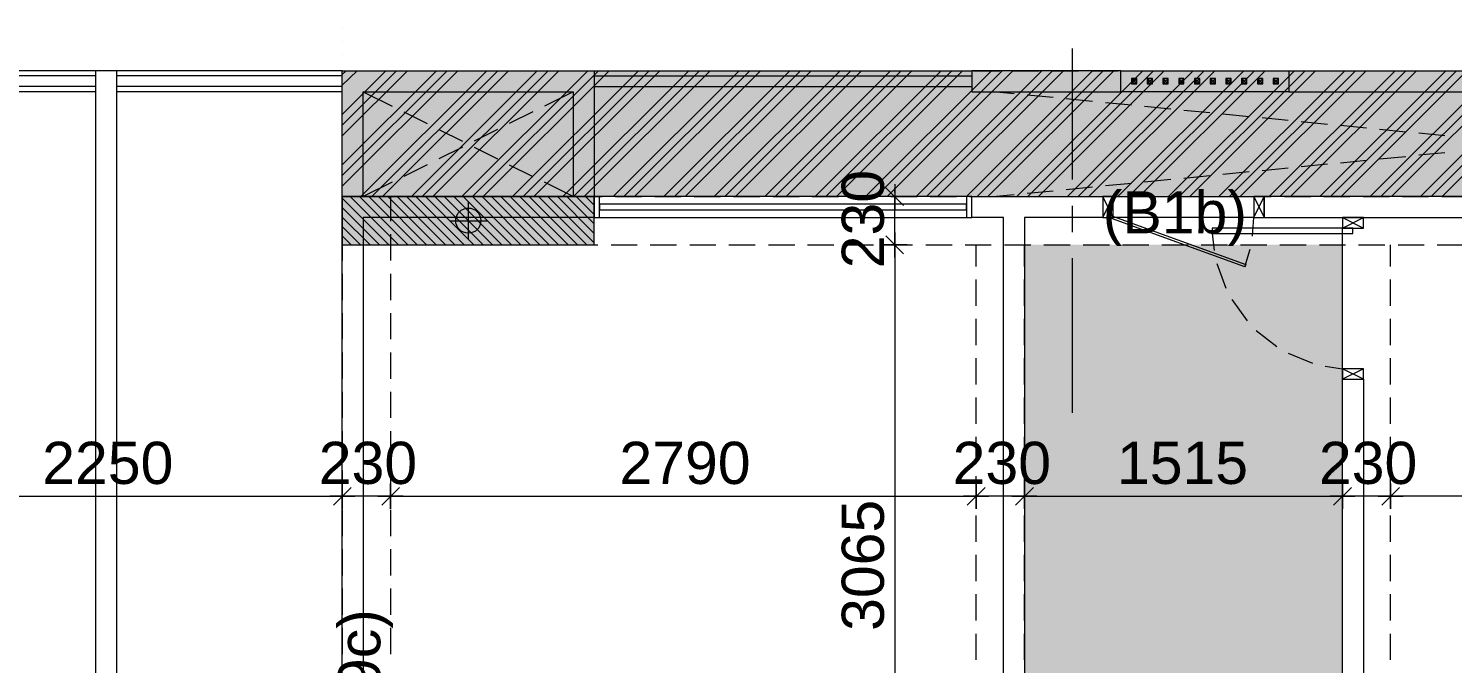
# Model space of a CAD drawing. Header units: millimetres. Extents: x -1303 to 98744, y -1303 to 90097.
# Drawn here: x 64214 to 70999, y 78447 to 81474 of the extents above; entities that cross this region are included whole.
import ezdxf

# ---------------------------------------------------------------- set-up
doc = ezdxf.new("R2010")
doc.units = ezdxf.units.MM
doc.layers.add('PDF_Geometry', color=7, linetype='Continuous')
doc.layers.add('PDF_Text', color=7, linetype='Continuous')
doc.layers.add('PDF_Solid Fills', color=192, linetype='Continuous', true_color=0xc2c0c0c0)
doc.styles.add('PDF ArialMT', font='arial.ttf')

msp = doc.modelspace()

# ---------------------------------------------------------------- linework, layer by layer
at = {"layer": 'PDF_Geometry', "lineweight": 0}
for points in [[(65708.75783, 81473.56296), (65708.75783, 81473.56296)], [(65708.75783, 81473.56296), (65708.75783, 81473.56296)], [(65708.75783, 81410.93373), (65708.75783, 81410.93373)], [(65708.75783, 81410.93373), (65708.75783, 81410.93373)], [(65708.75783, 81348.31276), (65708.75783, 81348.31276)], [(65708.75783, 81348.31276), (65708.75783, 81348.31276)], [(65708.75783, 81190.8967), (65708.75783, 81272.1461), (65841.62387, 81272.1461)], [(65708.75783, 81063.95226), (65916.94341, 81272.1461)], [(65708.75783, 80823.60908), (66157.29485, 81272.1461)], [(65708.75783, 81253.52593), (65727.37387, 81272.1461)], [(65708.75783, 81013.17448), (65967.72119, 81272.1461)], [(65708.75783, 80772.8313), (66208.07263, 81272.1461)], [(65708.75783, 81202.74816), (65778.99877, 81272.1461)], [(65708.75783, 80962.39671), (66019.34608, 81272.1461)], [(65708.75783, 80722.05353), (66259.6934, 81272.1461)], [(65708.75783, 81272.1461), (65708.75783, 81272.1461)], [(65708.75783, 81272.1461), (65708.75783, 81272.1461)], [(65797.61894, 80672.11875), (66397.64217, 81272.1461)], [(65849.23971, 80672.11875), (66449.26706, 81272.1461)], [(65900.01749, 80672.11875), (66500.04484, 81272.1461)], [(65904.24897, 81272.1461), (66028.65617, 81272.1461)], [(66037.96626, 80672.11875), (66637.98948, 81272.1461)], [(66089.59115, 80672.11875), (66689.61438, 81272.1461)], [(66091.28126, 81272.1461), (66216.53559, 81272.1461)], [(66140.36893, 80672.11875), (66740.39216, 81272.1461)], [(66278.31357, 80672.11875), (66878.33679, 81272.1461)], [(66279.16069, 81272.1461), (66403.56376, 81272.1461)], [(66929.96169, 81272.1461), (66329.93847, 80672.11875), (66559.28558, 80441.92451)], [(66380.71624, 80672.11875), (66980.73947, 81272.1461)], [(66466.19299, 81272.1461), (66591.44318, 81272.1461)], [(66519.508, 80672.11875), (67119.53122, 81272.1461)], [(66570.28578, 80672.11875), (67170.309, 81272.1461)], [(66621.06355, 80672.11875), (67221.08677, 81272.1461)], [(66654.06828, 81272.1461), (66778.47549, 81272.1461)], [(66759.85531, 80672.11875), (67359.87854, 81272.1461)], [(66810.63309, 80672.11875), (67410.65632, 81272.1461)], [(66841.10058, 81272.1461), (66966.35078, 81272.1461)], [(66861.41086, 80672.11875), (67461.43409, 81272.1461)], [(67000.20263, 80672.11875), (67600.22998, 81272.1461)], [(67028.98, 81272.1461), (67154.2302, 81272.1461)], [(67050.98041, 80672.11875), (67651.00776, 81272.1461)], [(67101.75818, 80672.11875), (67701.78553, 81272.1461)], [(67216.00818, 81272.1461), (67341.2625, 81272.1461)], [(67240.55407, 80672.11875), (67840.5773, 81272.1461)], [(67291.33184, 80672.11875), (67891.35507, 81272.1461)], [(67342.10962, 80672.11875), (67942.13285, 81272.1461)], [(67403.8876, 81272.1461), (67529.13779, 81272.1461)], [(67480.90139, 80672.11875), (68080.92461, 81272.1461)], [(67531.67916, 80672.11875), (68131.70238, 81272.1461)], [(67582.45694, 80672.11875), (68182.48016, 81272.1461)], [(67591.76702, 81272.1461), (67716.17009, 81272.1461)], [(67721.2487, 80672.11875), (68321.27605, 81272.1461)], [(67772.02647, 80672.11875), (68372.05383, 81272.1461)], [(67778.79519, 81272.1461), (67904.04952, 81272.1461)], [(67823.65137, 80672.11875), (68422.83161, 81272.1461)], [(67961.596, 80672.11875), (68561.61923, 81272.1461)], [(67966.67461, 81272.1461), (68091.08181, 81272.1461)], [(68012.37378, 80672.11875), (68612.39701, 81272.1461)], [(68063.99868, 80672.11875), (68664.02604, 81272.1461)], [(68153.70278, 81272.1461), (68278.96124, 81272.1461)], [(68201.94332, 80672.11875), (68801.97067, 81272.1461)], [(68252.7211, 80672.11875), (68852.74845, 81272.1461)], [(68304.35013, 80672.11875), (68904.36922, 81272.1461)], [(68341.58221, 81272.1461), (68465.98941, 81272.1461)], [(68442.29476, 80672.11875), (69042.31385, 81272.1461)], [(68493.07254, 80672.11875), (69093.09163, 81272.1461)], [(68528.61864, 81272.1461), (68653.86883, 81272.1461)], [(68544.69331, 80672.11875), (69144.72066, 81272.1461)], [(68682.63794, 80672.11875), (69282.6653, 81272.1461)], [(68716.48979, 81272.1461), (68841.74826, 81272.1461)], [(68734.26697, 80672.11875), (69334.28606, 81272.1461)], [(68785.04475, 80672.11875), (69385.06384, 81272.1461)], [(68903.52622, 81272.1461), (69028.77642, 81272.1461)], [(68922.98939, 80672.11875), (69523.01675, 81272.1461)], [(68974.61015, 80672.11875), (69574.63751, 81272.1461)], [(69025.38793, 80672.11875), (69625.41529, 81272.1461)], [(69091.40565, 81272.1461), (69216.65584, 81272.1461)], [(69163.34084, 80672.11875), (69763.35993, 81272.1461)], [(69214.9616, 80672.11875), (69814.98896, 81272.1461)], [(69265.73937, 80672.11875), (69865.76673, 81272.1461)], [(69278.43382, 81272.1461), (69403.68401, 81272.1461)], [(69404.53527, 80672.11875), (70004.55436, 81272.1461)], [(69455.31305, 80672.11875), (70055.33214, 81272.1461)], [(69466.31324, 81272.1461), (69591.56343, 81272.1461)], [(69506.09082, 80672.11875), (70106.10991, 81272.1461)], [(69644.87845, 80672.11875), (70244.9058, 81272.1461)], [(69654.19267, 81272.1461), (69778.5916, 81272.1461)], [(69695.65622, 80672.11875), (70295.68358, 81272.1461)], [(69746.434, 80672.11875), (70346.46135, 81272.1461)], [(69841.22083, 81272.1461), (69966.47103, 81272.1461)], [(69885.22989, 80672.11875), (70485.24898, 81272.1461)], [(69936.00766, 80672.11875), (70536.02675, 81272.1461)], [(69986.78544, 80672.11875), (70586.80453, 81272.1461)], [(70029.10025, 81272.1461), (70153.50746, 81272.1461)], [(70125.57307, 80672.11875), (70725.60043, 81272.1461)], [(70176.35084, 80672.11875), (70776.3782, 81272.1461)], [(70216.12843, 81272.1461), (70341.37861, 81272.1461)], [(70227.12862, 80672.11875), (70827.15598, 81272.1461)], [(70365.92452, 80672.11875), (70965.95187, 81272.1461), (71091.20206, 81272.1461)], [(70404.00785, 81272.1461), (70529.25804, 81272.1461)], [(70416.70229, 80672.11875), (71016.72965, 81272.1461)], [(70467.48007, 80672.11875), (71067.50743, 81272.1461)], [(70591.03601, 81272.1461), (70716.29448, 81272.1461)], [(70606.27596, 80672.11875), (71206.29505, 81272.1461)], [(70657.05374, 80672.11875), (71257.07283, 81272.1461)], [(70707.83151, 80672.11875), (71307.8506, 81272.1461)], [(70778.91544, 81272.1461), (70904.16563, 81272.1461)], [(70846.61914, 80672.11875), (71446.64649, 81272.1461)], [(70897.39692, 80672.11875), (71497.42427, 81272.1461)], [(70949.02595, 80672.11875), (71549.04504, 81272.1461)], [(65708.75783, 81003.86853), (65708.75783, 81128.27573)], [(65708.75783, 80815.98911), (65708.75783, 80941.2393)], [(65708.75783, 80672.11875), (65708.75783, 80753.36815)], [(65745.99405, 80672.11875), (65976.18415, 80441.92451)], [(65790.84609, 80672.11875), (66021.04033, 80441.92451)], [(65835.70227, 80672.11875), (66065.89238, 80441.92451)], [(65880.55432, 80672.11875), (66110.74856, 80441.92451)], [(65925.40638, 80672.11875), (66155.60061, 80441.92451)], [(65970.26256, 80672.11875), (66200.45266, 80441.92451)], [(66015.1146, 80672.11875), (66245.30884, 80441.92451)], [(66059.97078, 80672.11875), (66290.16089, 80441.92451)], [(66104.82283, 80672.11875), (66335.01707, 80441.92451)], [(66149.67489, 80672.11875), (66379.86912, 80441.92451)], [(66194.53107, 80672.11875), (66424.72117, 80441.92451)], [(66240.23024, 80672.11875), (66469.57735, 80441.92451)], [(66285.08229, 80672.11875), (66514.4294, 80441.92451)], [(66374.79051, 80672.11875), (66604.13763, 80441.92451)], [(66419.64669, 80672.11875), (66649.8368, 80441.92451)], [(66464.49875, 80672.11875), (66694.69298, 80441.92451)], [(66509.3508, 80672.11875), (66739.54503, 80441.92451)], [(66554.20698, 80672.11875), (66784.39708, 80441.92451)], [(66599.05902, 80672.11875), (66829.25326, 80441.92451)], [(66643.9152, 80672.11875), (66874.10531, 80441.92451)], [(66688.76725, 80672.11875), (66908.80428, 80452.08172)], [(66733.61931, 80672.11875), (66908.80428, 80496.93376)], [(66778.47549, 80672.11875), (66908.80428, 80541.79408)], [(66823.32753, 80672.11875), (66908.80428, 80586.64613)], [(66868.18371, 80672.11875), (66908.80428, 80631.49818)], [(68340.73921, 80672.11875), (68340.73921, 80672.11875)], [(68410.13716, 80672.11875), (68410.13716, 80672.11875)], [(68471.91513, 80672.11875), (68471.91513, 80672.11875)], [(68534.53609, 80672.11875), (68534.53609, 80672.11875)], [(68597.16533, 80672.11875), (68597.16533, 80672.11875)], [(68659.79456, 80672.11875), (68659.79456, 80672.11875)], [(68729.18423, 80672.11875), (68729.18423, 80672.11875)], [(65708.75783, 80664.50704), (65931.3321, 80441.92451)], [(65708.75783, 80619.64672), (65886.48005, 80441.92451)], [(65708.75783, 80574.79468), (65841.62387, 80441.92451)], [(65708.75783, 80529.94263), (65795.9247, 80441.92451)], [(65708.75783, 80485.09057), (65751.07265, 80441.92451)], [(68340.73921, 80441.92451), (68340.73921, 80441.92451)], [(68340.73921, 80441.92451), (68340.73921, 80441.92451)], [(68410.13716, 80441.92451), (68410.13716, 80441.92451)], [(68410.13716, 80441.92451), (68410.13716, 80441.92451)], [(68471.91513, 80441.92451), (68471.91513, 80441.92451)], [(68471.91513, 80441.92451), (68471.91513, 80441.92451)], [(68534.53609, 80441.92451), (68534.53609, 80441.92451)], [(68534.53609, 80441.92451), (68534.53609, 80441.92451)], [(68597.16533, 80441.92451), (68597.16533, 80441.92451)], [(68597.16533, 80441.92451), (68597.16533, 80441.92451)], [(68659.79456, 80441.92451), (68659.79456, 80441.92451)], [(68659.79456, 80441.92451), (68659.79456, 80441.92451)], [(68729.18423, 80441.92451), (68729.18423, 80441.92451)], [(68729.18423, 80441.92451), (68729.18423, 80441.92451)], [(65708.75783, 79472.0723), (65708.75783, 79472.0723)], [(65708.75783, 79472.0723), (65708.75783, 79472.0723)], [(65938.94794, 79472.0723), (65938.94794, 79472.0723)], [(65938.94794, 79472.0723), (65938.94794, 79472.0723)], [(68729.18423, 79472.0723), (68729.18423, 79472.0723)], [(68729.18423, 79472.0723), (68729.18423, 79472.0723)], [(68958.53548, 79472.0723), (68958.53548, 79472.0723)], [(68958.53548, 79472.0723), (68958.53548, 79472.0723)], [(70474.24879, 79472.0723), (70474.24879, 79472.0723)], [(70474.24879, 79472.0723), (70474.24879, 79472.0723)], [(70703.60003, 79472.0723), (70703.60003, 79472.0723)], [(70703.60003, 79472.0723), (70703.60003, 79472.0723)], [(65708.75783, 79389.97991), (65708.75783, 79389.97991)], [(65708.75783, 79389.97991), (65708.75783, 79389.97991)], [(65938.94794, 79389.97991), (65938.94794, 79389.97991)], [(65938.94794, 79389.97991), (65938.94794, 79389.97991)], [(68729.18423, 79389.97991), (68729.18423, 79389.97991)], [(68729.18423, 79389.97991), (68729.18423, 79389.97991)], [(68958.53548, 79389.97991), (68958.53548, 79389.97991)], [(68958.53548, 79389.97991), (68958.53548, 79389.97991)], [(70474.24879, 79389.97991), (70474.24879, 79389.97991)], [(70474.24879, 79389.97991), (70474.24879, 79389.97991)], [(70703.60003, 79389.97991), (70703.60003, 79389.97991)], [(70703.60003, 79389.97991), (70703.60003, 79389.97991)], [(65708.75783, 79327.35895), (65708.75783, 79327.35895)], [(65708.75783, 79327.35895), (65708.75783, 79327.35895)], [(65938.94794, 79327.35895), (65938.94794, 79327.35895)], [(65938.94794, 79327.35895), (65938.94794, 79327.35895)], [(68729.18423, 79327.35895), (68729.18423, 79327.35895)], [(68729.18423, 79327.35895), (68729.18423, 79327.35895)], [(68958.53548, 79327.35895), (68958.53548, 79327.35895)], [(68958.53548, 79327.35895), (68958.53548, 79327.35895)], [(70474.24879, 79327.35895), (70474.24879, 79327.35895)], [(70474.24879, 79327.35895), (70474.24879, 79327.35895)], [(70703.60003, 79327.35895), (70703.60003, 79327.35895)], [(70703.60003, 79327.35895), (70703.60003, 79327.35895)], [(65708.75783, 79244.41529), (65708.75783, 79244.41529)], [(65708.75783, 79244.41529), (65708.75783, 79244.41529)], [(65938.94794, 79244.41529), (65938.94794, 79244.41529)], [(65938.94794, 79244.41529), (65938.94794, 79244.41529)], [(68729.18423, 79244.41529), (68729.18423, 79244.41529)], [(68729.18423, 79244.41529), (68729.18423, 79244.41529)], [(68958.53548, 79244.41529), (68958.53548, 79244.41529)], [(68958.53548, 79244.41529), (68958.53548, 79244.41529)], [(70474.24879, 79244.41529), (70474.24879, 79244.41529)], [(70474.24879, 79244.41529), (70474.24879, 79244.41529)], [(70703.60003, 79244.41529), (70703.60003, 79244.41529)], [(70703.60003, 79244.41529), (70703.60003, 79244.41529)]]:
    msp.add_lwpolyline(points, dxfattribs=at)
at = {"layer": 'PDF_Geometry', "color": 1, "lineweight": 0}
for points in [[(69187.03547, 81377.93313), (69187.03547, 80753.36815)], [(69187.03547, 80628.10968), (69187.03547, 80502.8595)], [(69187.03547, 80378.45229), (69187.03547, 79641.33155)]]:
    msp.add_lwpolyline(points, dxfattribs=at)
at = {"layer": 'PDF_Geometry', "color": 9, "lineweight": 0, "true_color": 0xc0c0c0}
for points in [[(65708.75783, 81272.1461), (63458.45277, 81272.1461)], [(64534.09614, 81247.60021), (63458.45277, 81247.60021)], [(64534.09614, 73927.13754), (64534.09614, 81272.1461)], [(64633.96158, 73927.13754), (64633.96158, 81272.1461)], [(65708.75783, 81247.60021), (64633.96158, 81247.60021)], [(65708.75783, 80672.11875), (65708.75783, 81272.1461), (66908.80428, 81272.1461), (66908.80428, 80672.11875)], [(66908.80428, 81272.1461), (68708.87808, 81272.1461)], [(66908.80428, 81247.60021), (68708.87808, 81247.60021)], [(69418.91569, 81272.1461), (68708.87808, 81272.1461), (68708.87808, 81172.2848), (69418.91569, 81172.2848)], [(69472.23897, 81231.52554), (69490.85087, 81212.90536)], [(69472.23897, 81212.90536), (69490.85087, 81231.52554)], [(69546.71138, 81231.52554), (69566.17455, 81212.90536)], [(69546.71138, 81212.90536), (69566.17455, 81231.52554)], [(69622.02679, 81231.52554), (69640.64697, 81212.90536)], [(69622.02679, 81212.90536), (69640.64697, 81231.52554)], [(69696.50748, 81231.52554), (69715.97064, 81212.90536)], [(69696.50748, 81212.90536), (69715.97064, 81231.52554)], [(69771.82289, 81231.52554), (69790.44306, 81212.90536)], [(69771.82289, 81212.90536), (69790.44306, 81231.52554)], [(69847.14656, 81231.52554), (69865.76673, 81212.90536)], [(69847.14656, 81212.90536), (69865.76673, 81231.52554)], [(69921.61898, 81231.52554), (69941.08214, 81212.90536)], [(69921.61898, 81212.90536), (69941.08214, 81231.52554)], [(69996.94265, 81231.52554), (70015.55455, 81212.90536)], [(69996.94265, 81212.90536), (70015.55455, 81231.52554)], [(70072.25806, 81231.52554), (70090.87823, 81212.90536)], [(70072.25806, 81212.90536), (70090.87823, 81231.52554)], [(70146.73047, 81231.52554), (70166.20191, 81212.90536)], [(70146.73047, 81212.90536), (70166.20191, 81231.52554)], [(70218.66566, 81272.1461), (74023.61861, 81272.1461), (74023.61861, 80672.11875), (74104.85975, 80672.11875)], [(64534.09614, 81197.67369), (63458.45277, 81197.67369)], [(64534.09614, 81172.2848), (63458.45277, 81172.2848)], [(65708.75783, 81197.67369), (64633.96158, 81197.67369)], [(65708.75783, 81172.2848), (64633.96158, 81172.2848)], [(65945.72079, 80740.6737), (65808.61914, 80672.11875), (65808.61914, 81172.2848), (66808.94297, 81172.2848), (66808.94297, 80672.11875), (66671.84133, 80740.6737)], [(65808.61914, 81172.2848), (65945.72079, 81103.72984)], [(66808.94297, 81172.2848), (66671.84133, 81103.72984)], [(66908.80428, 81197.67369), (68708.87808, 81197.67369)], [(68909.45196, 81162.12758), (68808.73939, 81172.2848)], [(69095.63713, 81144.3504), (68971.22992, 81156.20186)], [(70218.66566, 81172.2848), (73923.75731, 81172.2848), (73923.75731, 80672.11875), (73823.04475, 80682.27595)], [(69282.6653, 81125.7385), (69158.2581, 81138.43295)], [(69468.85048, 81107.96132), (69344.44328, 81119.81277)], [(69655.87864, 81089.34115), (69531.47971, 81102.03559)], [(69842.06382, 81071.57223), (69717.66489, 81083.42369)], [(66001.57304, 81075.80372), (66113.2858, 81019.95147)], [(66615.98495, 81075.80372), (66504.27632, 81019.95147)], [(70029.10025, 81052.95207), (69904.69305, 81064.80351)], [(70215.28543, 81035.18315), (70090.87823, 81047.02633)], [(70402.3136, 81016.56298), (70277.90639, 81028.41443)], [(66169.14218, 80992.01708), (66280.85081, 80936.16483)], [(66448.41995, 80992.01708), (66336.70718, 80936.16483)], [(70588.49878, 80997.94281), (70464.09157, 81010.63725)], [(70775.53522, 80980.17389), (70651.12801, 80992.01708)], [(70961.72039, 80961.55372), (70837.31318, 80974.24816)], [(66280.85081, 80908.23871), (66169.14218, 80852.37819)], [(66336.70718, 80908.23871), (66448.41995, 80852.37819)], [(70837.31318, 80870.99837), (70961.72039, 80882.84982)], [(66113.2858, 80824.45208), (66001.57304, 80768.59982)], [(66504.27632, 80824.45208), (66615.98495, 80768.59982)], [(70090.87823, 80797.36894), (70215.28543, 80810.06338)], [(70277.90639, 80815.98911), (70402.3136, 80827.84056)], [(70464.09157, 80833.76629), (70588.49878, 80846.46074)], [(70651.12801, 80852.37819), (70775.53522, 80864.22965)], [(69531.47971, 80743.21093), (69655.87864, 80755.05412)], [(69717.66489, 80760.97986), (69842.06382, 80773.6743)], [(69904.69305, 80779.60002), (70029.10025, 80791.45148)], [(65708.75783, 76012.41483), (65708.75783, 76997.49872), (65708.75783, 80672.11875), (66908.80428, 80672.11875), (66908.80428, 80572.25744), (65808.61914, 80572.25744), (65808.61914, 77247.15612), (67938.74848, 77247.15612), (67988.67914, 77147.29482)], [(68858.67418, 76452.48888), (68958.53548, 76502.4154), (68858.67418, 76502.4154), (68858.67418, 80572.25744), (68708.87808, 80572.25744), (68708.87808, 80672.11875), (68958.53548, 80672.11875), (69331.74883, 80672.11875), (69331.74883, 80572.25744), (68958.53548, 80572.25744), (68958.53548, 77572.13719), (70474.24879, 77572.13719), (70474.24879, 79802.12784), (70574.11009, 79802.12784), (70474.24879, 79852.06263)], [(68808.73939, 80672.11875), (68909.45196, 80682.27595)], [(68971.22992, 80688.20168), (69095.63713, 80700.04487)], [(69158.2581, 80706.82185), (69282.6653, 80718.66504)], [(69331.74883, 80572.25744), (69381.68361, 80672.11875), (70051.10066, 80672.11875), (70101.03544, 80572.25744), (73923.75731, 80572.25744), (73923.75731, 79472.0723), (74023.61861, 79472.0723), (74023.61861, 80672.11875), (70101.03544, 80672.11875), (70101.03544, 80572.25744)], [(70051.10066, 80572.25744), (69381.68361, 80572.25744), (69331.74883, 80672.11875)], [(69344.44328, 80724.59077), (69468.85048, 80736.44222)], [(70046.02618, 80483.39633), (70051.10066, 80572.25744), (70101.03544, 80672.11875)], [(70392.15639, 79863.90582), (70474.24879, 79852.06263), (70474.24879, 80522.32265), (70574.11009, 80572.25744)], [(70474.24879, 80572.25744), (70574.11009, 80522.32265)], [(69853.91528, 80496.93376), (69862.37824, 80414.84964)], [(70008.78584, 80337.83172), (70035.02599, 80422.46135)], [(69875.07268, 80353.91465), (69918.23048, 80236.27617)], [(69947.00787, 80181.26692), (70020.63729, 80080.56262)], [(70063.7951, 80034.85931), (70161.97042, 79957.84966)], [(70216.12843, 79926.53504), (70331.22968, 79879.13749)], [(70574.11009, 79802.12784), (70574.11009, 75632.42451), (68858.67418, 75632.42451), (68858.67418, 75732.28581), (70474.24879, 75732.28581), (70474.24879, 77472.27588), (68958.53548, 77472.27588), (68958.53548, 76502.4154)], [(70574.11009, 79852.06263), (70474.24879, 79802.12784)]]:
    msp.add_lwpolyline(points, dxfattribs=at)
for points in [[(69418.91569, 81172.2848), (69418.91569, 81272.1461), (70218.66566, 81272.1461), (70218.66566, 81172.2848)], [(69494.23936, 81234.90576), (69468.85048, 81234.90576), (69468.85048, 81209.51687), (69494.23936, 81209.51687), (69494.23936, 81234.90576), (69472.23897, 81231.52554), (69472.23897, 81212.90536), (69490.85087, 81212.90536)], [(69568.71179, 81234.90576), (69544.17415, 81234.90576), (69544.17415, 81209.51687), (69568.71179, 81209.51687), (69568.71179, 81234.90576), (69546.71138, 81231.52554), (69546.71138, 81212.90536), (69566.17455, 81212.90536)], [(69644.03545, 81234.90576), (69618.64657, 81234.90576), (69618.64657, 81209.51687), (69644.03545, 81209.51687), (69644.03545, 81234.90576), (69622.02679, 81231.52554), (69622.02679, 81212.90536), (69640.64697, 81212.90536)], [(69718.50787, 81234.90576), (69693.96197, 81234.90576), (69693.96197, 81209.51687), (69718.50787, 81209.51687), (69718.50787, 81234.90576), (69696.50748, 81231.52554), (69696.50748, 81212.90536), (69715.97064, 81212.90536)], [(69793.83155, 81234.90576), (69768.44266, 81234.90576), (69768.44266, 81209.51687), (69793.83155, 81209.51687), (69793.83155, 81234.90576), (69771.82289, 81231.52554), (69771.82289, 81212.90536), (69790.44306, 81212.90536)], [(69869.14696, 81234.90576), (69843.75807, 81234.90576), (69843.75807, 81209.51687), (69869.14696, 81209.51687), (69869.14696, 81234.90576), (69847.14656, 81231.52554), (69847.14656, 81212.90536), (69865.76673, 81212.90536)], [(69943.61937, 81234.90576), (69919.08174, 81234.90576), (69919.08174, 81209.51687), (69943.61937, 81209.51687), (69943.61937, 81234.90576), (69921.61898, 81231.52554), (69921.61898, 81212.90536), (69941.08214, 81212.90536)], [(70018.94305, 81234.90576), (69993.55416, 81234.90576), (69993.55416, 81209.51687), (70018.94305, 81209.51687), (70018.94305, 81234.90576), (69996.94265, 81231.52554), (69996.94265, 81212.90536), (70015.55455, 81212.90536)], [(70094.26672, 81234.90576), (70068.87784, 81234.90576), (70068.87784, 81209.51687), (70094.26672, 81209.51687), (70094.26672, 81234.90576), (70072.25806, 81231.52554), (70072.25806, 81212.90536), (70090.87823, 81212.90536)], [(70168.73914, 81234.90576), (70144.19324, 81234.90576), (70144.19324, 81209.51687), (70168.73914, 81209.51687), (70168.73914, 81234.90576), (70146.73047, 81231.52554), (70146.73047, 81212.90536), (70166.20191, 81212.90536)], [(66908.80428, 80572.25744), (68708.87641, 80572.25744), (68708.87641, 80672.1204), (66908.80428, 80672.1204)], [(66908.80428, 80572.25744), (66935.03947, 80572.25744), (66935.03947, 80672.1204), (66908.80428, 80672.1204)], [(68682.63794, 80572.25744), (68708.87312, 80572.25744), (68708.87312, 80672.1204), (68682.63794, 80672.1204)], [(69331.74883, 80572.25744), (69381.68031, 80572.25744), (69381.68031, 80672.1204), (69331.74883, 80672.1204)], [(70051.10066, 80572.25744), (70101.03213, 80572.25744), (70101.03213, 80672.1204), (70051.10066, 80672.1204)], [(66935.0403, 80609.49778), (68682.64208, 80609.49778), (68682.64208, 80635.73297), (66935.0403, 80635.73297)], [(69383.37786, 80578.18316), (70013.01732, 80348.83192), (70008.78584, 80337.83172), (69379.14638, 80566.33172)], [(70474.24879, 80522.32265), (70574.11175, 80522.32265), (70574.11175, 80572.25413), (70474.24879, 80572.25413)], [(69853.91528, 80496.93376), (70524.18189, 80496.93376), (70524.18189, 80522.32265), (69853.91528, 80522.32265)], [(70474.24879, 79802.12784), (70574.11175, 79802.12784), (70574.11175, 79852.05932), (70474.24879, 79852.05932)]]:
    msp.add_lwpolyline(points, close=True, dxfattribs=at)
at = {"layer": 'PDF_Geometry', "color": 157, "lineweight": 0, "true_color": 0x3f5f7f}
for points in [[(65708.75783, 80554.48853), (65708.75783, 80672.11875), (65823.00783, 80672.11875)], [(65884.78581, 80672.11875), (66010.036, 80672.11875)], [(65938.94794, 80672.11875), (65938.94794, 80554.48853)], [(66072.66523, 80672.11875), (66197.91542, 80672.11875)], [(66259.6934, 80672.11875), (66384.94773, 80672.11875)], [(66447.57282, 80672.11875), (66572.82302, 80672.11875)], [(66635.45224, 80672.11875), (66759.85531, 80672.11875)], [(66822.48041, 80672.11875), (66947.73474, 80672.11875)], [(67010.35983, 80672.11875), (67134.76704, 80672.11875)], [(67197.39214, 80672.11875), (67322.64233, 80672.11875)], [(67385.26743, 80672.11875), (67510.52176, 80672.11875)], [(67572.29972, 80672.11875), (67697.55405, 80672.11875)], [(67760.17915, 80672.11875), (67885.42934, 80672.11875)], [(67947.21145, 80672.11875), (68072.46164, 80672.11875)], [(68135.09088, 80672.11875), (68260.34106, 80672.11875)], [(68322.96203, 80672.11875), (68447.36924, 80672.11875)], [(68509.99846, 80672.11875), (68635.24866, 80672.11875)], [(68697.87789, 80672.11875), (68822.27682, 80672.11875)], [(68884.90606, 80672.11875), (69010.15625, 80672.11875)], [(69072.78548, 80672.11875), (69197.19269, 80672.11875)], [(69259.81365, 80672.11875), (69385.06384, 80672.11875)], [(69447.69307, 80672.11875), (69572.94327, 80672.11875)], [(69634.72124, 80672.11875), (69759.9797, 80672.11875)], [(69822.60066, 80672.11875), (69947.85085, 80672.11875)], [(70010.48008, 80672.11875), (70134.88729, 80672.11875)], [(70197.50825, 80672.11875), (70322.76671, 80672.11875)], [(70385.38768, 80672.11875), (70509.79488, 80672.11875)], [(70572.42411, 80672.11875), (70697.6743, 80672.11875)], [(70760.29526, 80672.11875), (70884.70247, 80672.11875)], [(70947.3317, 80672.11875), (71072.58189, 80672.11875)], [(65708.75783, 80492.70228), (65708.75783, 80367.45209)], [(65938.94794, 80492.70228), (65938.94794, 80367.45209)], [(65708.75783, 80441.92451), (65801.00331, 80441.92451)], [(65863.6284, 80441.92451), (65988.8786, 80441.92451)], [(66051.50782, 80441.92451), (66176.75802, 80441.92451)], [(66238.53599, 80441.92451), (66363.79032, 80441.92451)], [(66426.41541, 80441.92451), (66551.66561, 80441.92451)], [(66613.44772, 80441.92451), (66738.69791, 80441.92451)], [(66801.32301, 80441.92451), (66926.57733, 80441.92451)], [(66989.20243, 80441.92451), (67113.60963, 80441.92451)], [(67176.23473, 80441.92451), (67301.48492, 80441.92451)], [(67364.11002, 80441.92451), (67488.51722, 80441.92451)], [(67551.14232, 80441.92451), (67676.39664, 80441.92451)], [(67739.02175, 80441.92451), (67864.27193, 80441.92451)], [(67926.05404, 80441.92451), (68051.30424, 80441.92451)], [(68113.93347, 80441.92451), (68239.18366, 80441.92451)], [(68300.96163, 80441.92451), (68426.21183, 80441.92451)], [(68488.84106, 80441.92451), (68614.09125, 80441.92451)], [(68676.72048, 80441.92451), (68801.11942, 80441.92451)], [(68729.18423, 80339.52597), (68729.18423, 80441.92451)], [(68863.74865, 80441.92451), (68988.99885, 80441.92451)], [(68958.53548, 80339.52597), (68958.53548, 80441.92451)], [(69051.62807, 80441.92451), (69176.03528, 80441.92451)], [(69238.65624, 80441.92451), (69363.90643, 80441.92451)], [(69426.53566, 80441.92451), (69550.94286, 80441.92451)], [(69613.56383, 80441.92451), (69738.82229, 80441.92451)], [(69801.44326, 80441.92451), (69926.69345, 80441.92451)], [(69988.47969, 80441.92451), (70113.72988, 80441.92451)], [(70176.35084, 80441.92451), (70301.60931, 80441.92451)], [(70364.23027, 80441.92451), (70488.63747, 80441.92451)], [(70474.24879, 80339.52597), (70474.24879, 80441.92451)], [(70551.26671, 80441.92451), (70676.51689, 80441.92451)], [(70703.60003, 80339.52597), (70703.60003, 80441.92451)], [(70739.13786, 80441.92451), (70863.54507, 80441.92451)], [(70926.17429, 80441.92451), (71051.42449, 80441.92451)], [(65708.75783, 80304.83113), (65708.75783, 80179.57266)], [(65938.94794, 80304.83113), (65938.94794, 80179.57266)], [(68729.18423, 80152.4978), (68729.18423, 80276.89673)], [(68958.53548, 80152.4978), (68958.53548, 80276.89673)], [(70474.24879, 80152.4978), (70474.24879, 80276.89673)], [(70703.60003, 80152.4978), (70703.60003, 80276.89673)], [(65708.75783, 80116.9517), (65708.75783, 79992.5445)], [(65938.94794, 80116.9517), (65938.94794, 79992.5445)], [(68729.18423, 79964.61837), (68729.18423, 80089.86857)], [(68958.53548, 79964.61837), (68958.53548, 80089.86857)], [(70474.24879, 79964.61837), (70474.24879, 80089.86857)], [(70703.60003, 79964.61837), (70703.60003, 80089.86857)], [(65708.75783, 79929.91527), (65708.75783, 79804.66508)], [(65938.94794, 79929.91527), (65938.94794, 79804.66508)], [(68729.18423, 79777.58194), (68729.18423, 79901.98915)], [(68958.53548, 79777.58194), (68958.53548, 79901.98915)], [(70474.24879, 79777.58194), (70474.24879, 79901.98915)], [(70703.60003, 79777.58194), (70703.60003, 79901.98915)], [(65708.75783, 79742.04412), (65708.75783, 79617.63691)], [(65938.94794, 79742.04412), (65938.94794, 79617.63691)], [(68729.18423, 79589.71079), (68729.18423, 79714.96098)], [(68958.53548, 79589.71079), (68958.53548, 79714.96098)], [(70474.24879, 79589.71079), (70474.24879, 79714.96098)], [(70703.60003, 79589.71079), (70703.60003, 79714.96098)], [(65708.75783, 79555.00768), (65708.75783, 79429.75749)], [(65938.94794, 79555.00768), (65938.94794, 79429.75749)], [(68729.18423, 79402.67435), (68729.18423, 79527.08156)], [(68958.53548, 79402.67435), (68958.53548, 79527.08156)], [(70474.24879, 79402.67435), (70474.24879, 79527.08156)], [(70703.60003, 79402.67435), (70703.60003, 79527.08156)], [(65708.75783, 79367.12825), (65708.75783, 79241.87806)], [(65938.94794, 79367.12825), (65938.94794, 79241.87806)], [(68729.18423, 79214.79493), (68729.18423, 79340.05339)], [(68958.53548, 79214.79493), (68958.53548, 79340.05339)], [(70474.24879, 79214.79493), (70474.24879, 79340.05339)], [(70703.60003, 79214.79493), (70703.60003, 79340.05339)], [(65708.75783, 79180.10009), (65708.75783, 79054.84989)], [(65938.94794, 79180.10009), (65938.94794, 79054.84989)], [(68729.18423, 79026.92377), (68729.18423, 79152.17396)], [(68958.53548, 79026.92377), (68958.53548, 79152.17396)], [(70474.24879, 79026.92377), (70474.24879, 79152.17396)], [(70703.60003, 79026.92377), (70703.60003, 79152.17396)], [(65708.75783, 78992.22067), (65708.75783, 78866.97047)], [(65938.94794, 78992.22067), (65938.94794, 78866.97047)], [(68729.18423, 78839.88734), (68729.18423, 78965.13753)], [(68958.53548, 78839.88734), (68958.53548, 78965.13753)], [(70474.24879, 78839.88734), (70474.24879, 78965.13753)], [(70703.60003, 78839.88734), (70703.60003, 78965.13753)], [(65708.75783, 78805.19249), (65708.75783, 78679.94231)], [(65938.94794, 78805.19249), (65938.94794, 78679.94231)], [(68729.18423, 78652.00791), (68729.18423, 78777.26638)], [(68958.53548, 78652.00791), (68958.53548, 78777.26638)], [(70474.24879, 78652.00791), (70474.24879, 78777.26638)], [(70703.60003, 78652.00791), (70703.60003, 78777.26638)], [(65708.75783, 78617.31307), (65708.75783, 78492.06288)], [(65938.94794, 78617.31307), (65938.94794, 78492.06288)], [(68729.18423, 78464.97975), (68729.18423, 78589.38695)], [(68958.53548, 78464.97975), (68958.53548, 78589.38695)], [(70474.24879, 78464.97975), (70474.24879, 78589.38695)], [(70703.60003, 78464.97975), (70703.60003, 78589.38695)]]:
    msp.add_lwpolyline(points, dxfattribs=at)
at = {"layer": 'PDF_Geometry', "color": 5, "lineweight": 0}
msp.add_lwpolyline([(65708.75783, 80441.92451), (66908.80596, 80441.92451), (66908.80596, 80672.1171), (65708.75783, 80672.1171)], close=True, dxfattribs=at)
msp.add_lwpolyline([(65708.75783, 80441.92451), (66908.80596, 80441.92451), (66908.80596, 80672.1171), (65708.75783, 80672.1171)], close=True, dxfattribs=at)
at = {"layer": 'PDF_Geometry', "color": 122, "lineweight": 0, "true_color": 0x00b88a}
for points in [[(68400.82294, 80672.11875), (68280.64722, 80672.11875)], [(68298.4244, 80714.43356), (68383.05402, 80629.80394)], [(68340.73921, 80732.21074), (68340.73921, 80612.03501)], [(68340.73921, 80692.43316), (68340.73921, 80711.89632)], [(68340.73921, 80441.92451), (68340.73921, 80672.11875)], [(68340.73921, 80402.1552), (68340.73921, 80422.46135), (68340.73921, 77396.95221), (68340.73921, 77417.26662)], [(63499.07747, 79244.41529), (63478.76718, 79244.41529), (65688.44342, 79244.41529), (65668.98026, 79244.41529)], [(65938.94794, 79244.41529), (65708.75783, 79244.41529)], [(65978.72552, 79244.41529), (65959.25823, 79244.41529), (68708.87808, 79244.41529), (68688.56367, 79244.41529)], [(68958.53548, 79244.41529), (68729.18423, 79244.41529)], [(68999.15605, 79244.41529), (68978.84163, 79244.41529), (70453.94264, 79244.41529), (70433.62822, 79244.41529)], [(70703.60003, 79244.41529), (70474.24879, 79244.41529)], [(73773.96121, 79244.41529), (70723.90618, 79244.41529), (70744.22059, 79244.41529)]]:
    msp.add_lwpolyline(points, dxfattribs=at)
at = {"layer": 'PDF_Geometry', "color": 20, "lineweight": 0, "true_color": 0xff4405}
for points in [[(66308.78106, 80647.58112), (66308.78106, 80467.31339)], [(66219.07283, 80557.02576), (66398.48929, 80557.02576)]]:
    msp.add_lwpolyline(points, dxfattribs=at)
at = {"layer": 'PDF_Geometry', "color": 122, "lineweight": 0, "true_color": 0x00b88a}
for points in [[(68298.4244, 80485.09057), (68383.05402, 80399.60969)], [(68340.73921, 80502.0165), (68340.73921, 80382.68377)], [(68400.82294, 80441.92451), (68280.64722, 80441.92451)], [(65751.07265, 79286.73011), (65666.44302, 79202.10048)], [(65708.75783, 79184.33157), (65708.75783, 79304.50729)], [(65896.63312, 79202.10048), (65981.26275, 79286.73011)], [(65938.94794, 79304.50729), (65938.94794, 79184.33157)], [(68771.49905, 79286.73011), (68686.02643, 79202.10048)], [(68729.18423, 79184.33157), (68729.18423, 79304.50729)], [(68916.22067, 79202.10048), (69001.69329, 79286.73011)], [(68958.53548, 79304.50729), (68958.53548, 79184.33157)], [(70516.5636, 79286.73011), (70431.09098, 79202.10048)], [(70474.24879, 79184.33157), (70474.24879, 79304.50729)], [(70661.28522, 79202.10048), (70745.91485, 79286.73011)], [(70703.60003, 79304.50729), (70703.60003, 79184.33157)], [(65768.84157, 79244.41529), (65648.66998, 79244.41529)], [(65878.86008, 79244.41529), (65999.0358, 79244.41529)], [(68789.27623, 79244.41529), (68669.10051, 79244.41529)], [(68898.44349, 79244.41529), (69018.61922, 79244.41529)], [(70533.48952, 79244.41529), (70414.16505, 79244.41529)], [(70643.50804, 79244.41529), (70763.68376, 79244.41529)]]:
    msp.add_lwpolyline(points, close=True, dxfattribs=at)
at = {"layer": 'PDF_Geometry', "color": 7, "lineweight": 0, "true_color": 0xffffff}
msp.add_circle((66309.27143, 80557.71723), 59.98731, dxfattribs=at)
at = {"layer": 'PDF_Geometry', "color": 20, "lineweight": 0, "true_color": 0xff4405}
msp.add_circle((66309.26937, 80557.69589), 59.98526, dxfattribs=at)
at = {"layer": 'PDF_Solid Fills', "color": 254, "lineweight": 0, "true_color": 0x00007f}
msp.add_solid([(74024.29631, 81272.73289), (74024.29631, 80672.7138), (65709.26198, 81272.73289), (65709.26198, 80672.7138)], dxfattribs=at)
at = {"layer": 'PDF_Solid Fills', "lineweight": 0}
msp.add_solid([(65709.26198, 80442.69312), (65709.26198, 80672.7138), (66909.31256, 80442.69312), (66909.31256, 80672.7138)], dxfattribs=at)
at = {"layer": 'PDF_Solid Fills', "color": 43, "lineweight": 0, "true_color": 0x00007f}
msp.add_solid([(68959.29583, 80442.69312), (68959.29583, 75862.70139), (70474.24879, 80442.69312), (70474.24879, 75862.70139)], dxfattribs=at)
at = {"layer": 'PDF_Solid Fills', "color": 1, "lineweight": 0}
msp.add_solid([(69187.11812, 79610.86819), (69342.16224, 79610.86819), (69187.11812, 79672.81146), (69342.16224, 79672.81146)], dxfattribs=at)

# ---------------------------------------------------------------- texts
at = {"layer": 'PDF_Text', "char_height": 201.084641, "attachment_point": 4, "rotation": 90, "style": 'PDF ArialMT'}
for s, insert in [('230', (68190.28666, 80330.83055)), ('3065', (68190.28666, 78602.75902))]:
    msp.add_mtext(s, dxfattribs=dict(at, insert=insert))
at = {"layer": 'PDF_Text', "color": 6, "insert": (69332.30664, 80566.99714), "char_height": 201.084641, "attachment_point": 4, "style": 'PDF ArialMT'}
msp.add_mtext('(B1b)', dxfattribs=at)
at = {"layer": 'PDF_Text', "char_height": 201.084641, "attachment_point": 4, "style": 'PDF ArialMT'}
for s, insert in [('2250', (64279.14312, 79402.01825)), ('230', (65596.79971, 79402.01825)), ('2790', (67029.25299, 79402.01825)), ('230', (68616.91941, 79402.01825)), ('1515', (69399.64875, 79402.01825)), ('230', (70361.98575, 79402.01825))]:
    msp.add_mtext(s, dxfattribs=dict(at, insert=insert))
at = {"layer": 'PDF_Text', "color": 6, "insert": (65819.91672, 77878.81842), "char_height": 201.084641, "attachment_point": 4, "rotation": 90, "style": 'PDF ArialMT'}
msp.add_mtext('(B19c)', dxfattribs=at)

doc.saveas('drawing.dxf')
